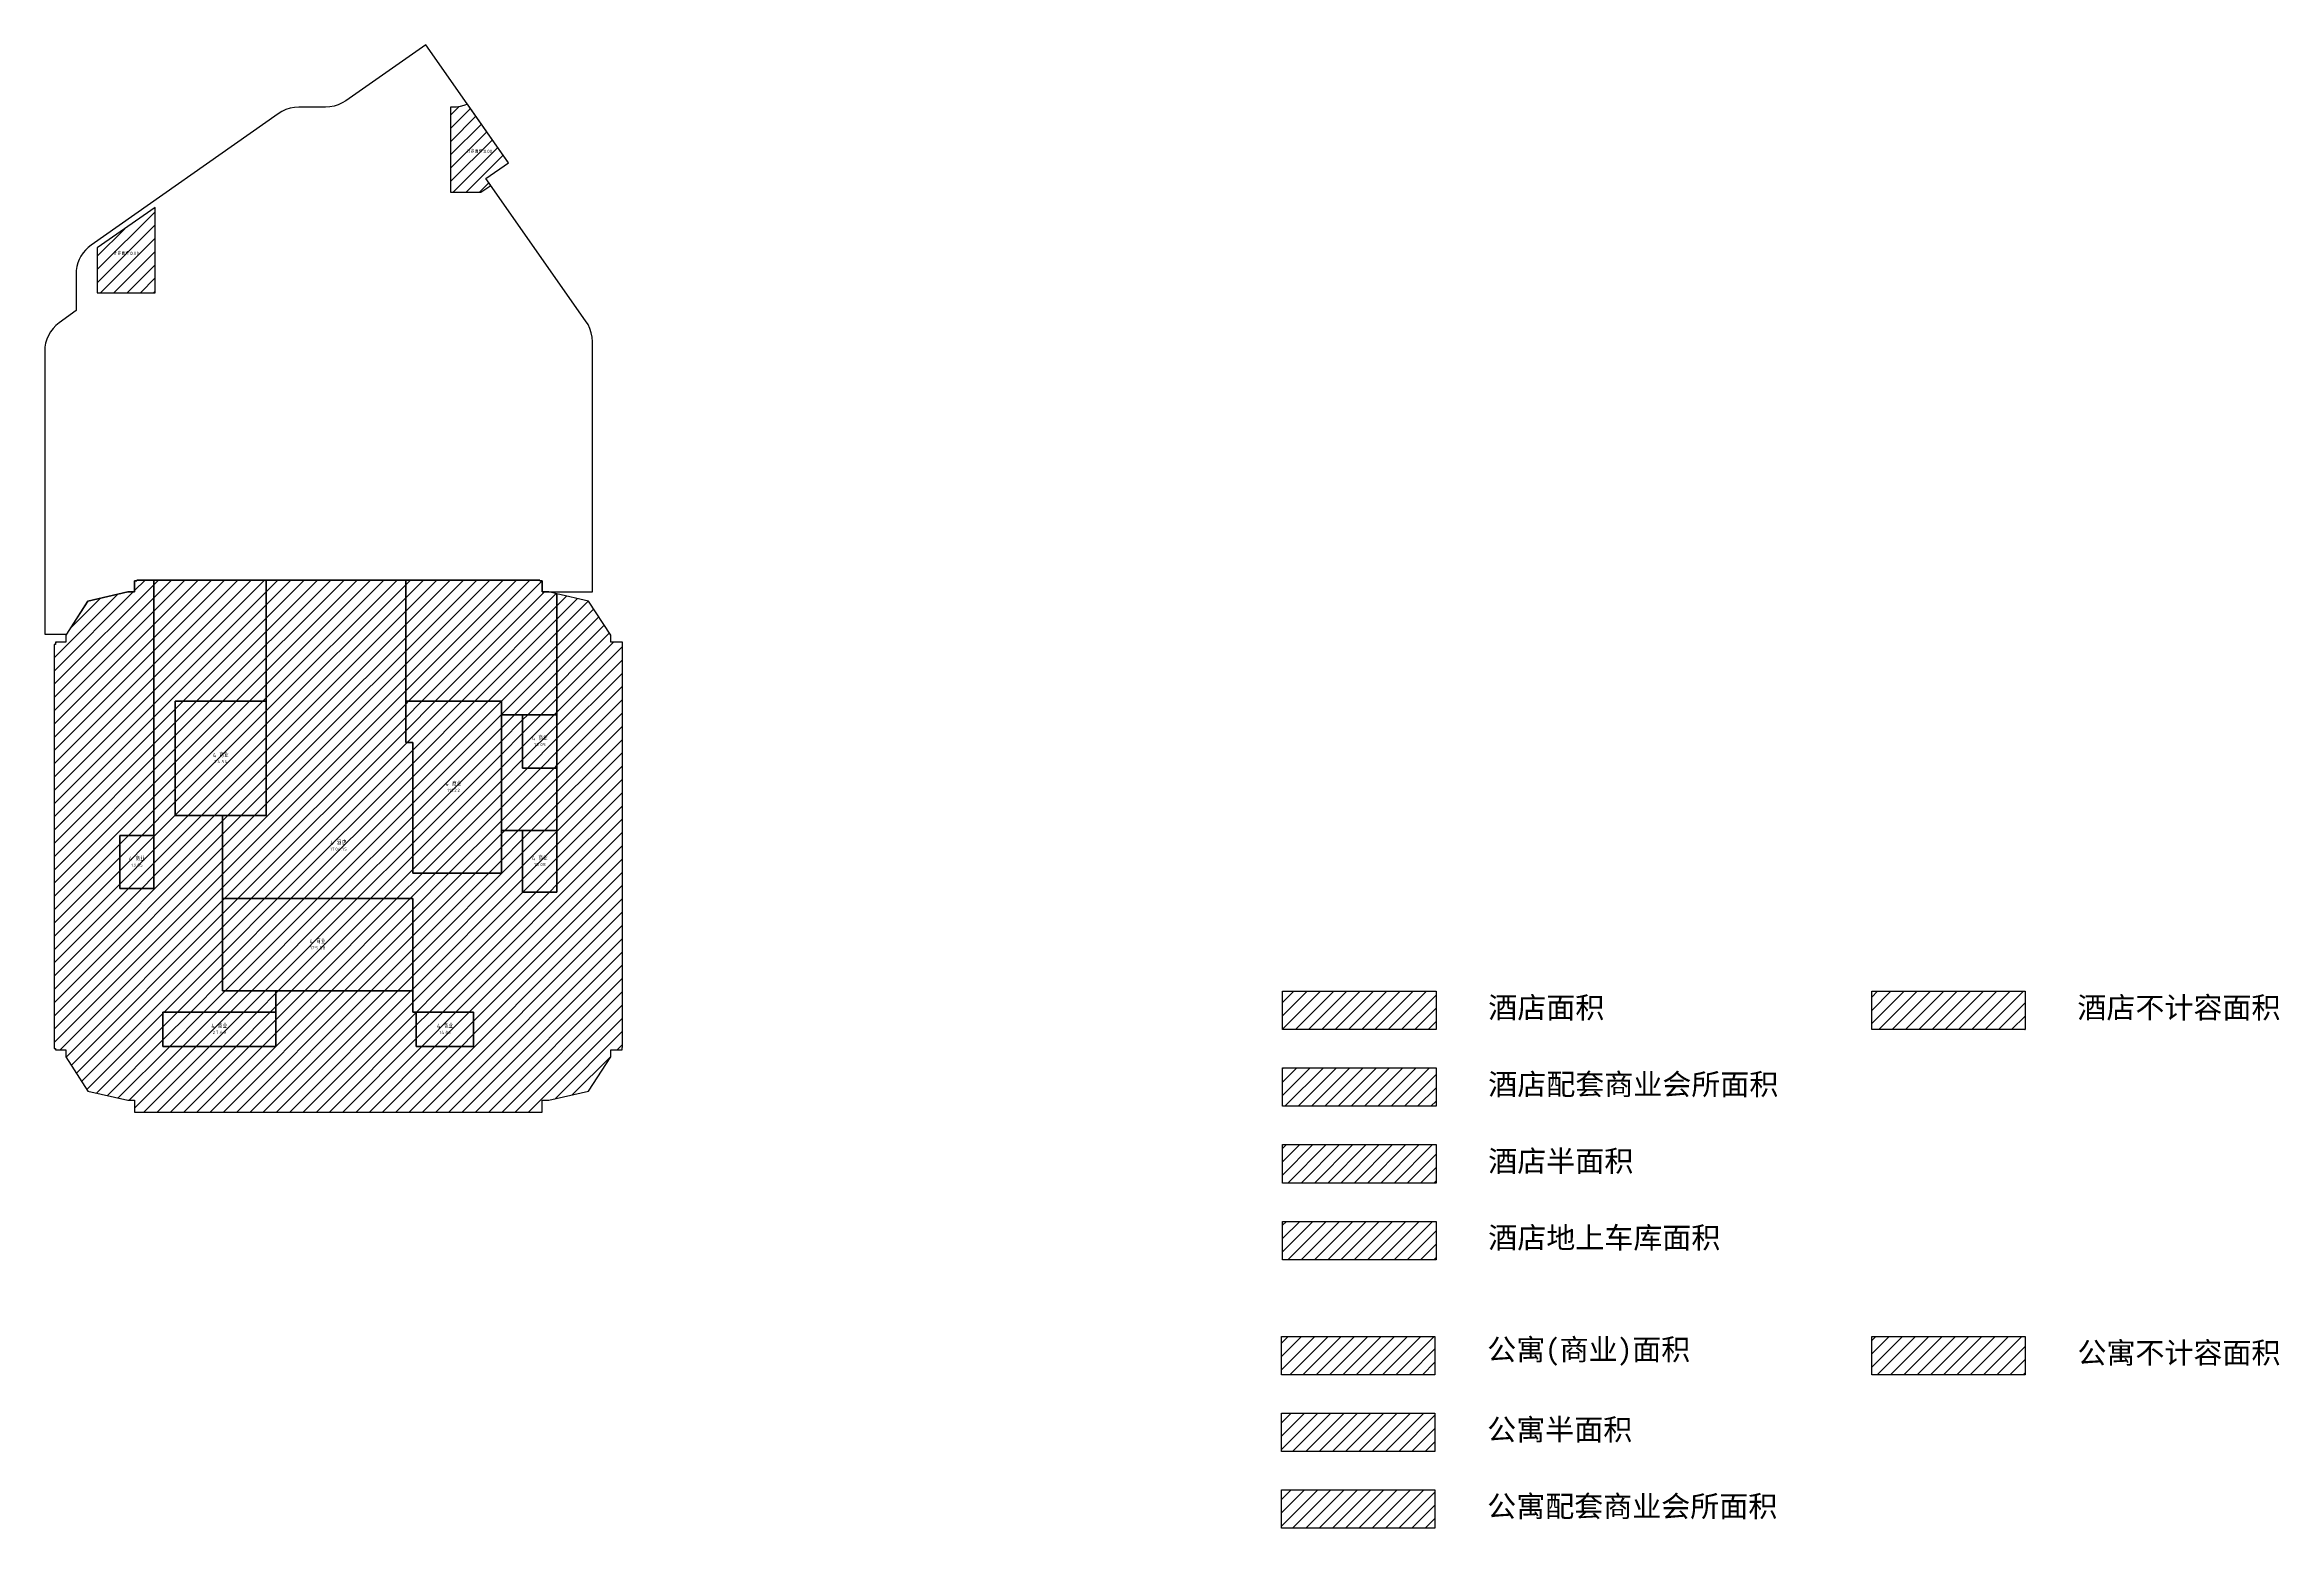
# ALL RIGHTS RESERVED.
# Model space of a CAD drawing. Header units: millimetres. Extents: x 11476074 to 24729458, y -1239991 to 2813188.
# Drawn here: x 11954962 to 12144075, y 327902 to 453395 of the extents above; entities that cross this region are included whole.
import ezdxf

# ---------------------------------------------------------------- set-up
doc = ezdxf.new("R2010")
doc.units = ezdxf.units.MM
doc.header["$LTSCALE"] = 1000
doc.layers.add('商业面积', color=1, linetype='Continuous', plot=False)
doc.layers.add('酒店面积', color=2, linetype='Continuous', plot=False)
doc.styles.get("Standard").update_dxf_attribs({"font": 'gbenor.shx', "bigfont": 'gbcbig.shx'})
pattern_1 = [(45, (0, 1008486.9), (-561.26601, 561.26601), [])]
pattern_2 = [(45, (-92.1, 998751.9), (-561.26601, 561.26601), [])]
pattern_3 = [(45, (0, 0), (-561.26601, 561.26601), [])]

# ---------------------------------------------------------------- blocks, each defined once
blk = doc.blocks.new('sk')
at = {"layer": '商业面积'}
h = blk.add_hatch(dxfattribs=at)
h.set_pattern_fill('ANSI31', color=202, scale=500)
h.set_pattern_definition(pattern_3)
h.paths.add_polyline_path([(12598347, 408113), (12586997, 408113), (12586997, 397863), (12595097, 397863), (12595097, 396713), (12596897, 396713), (12595097, 396713), (12595097, 386913), (12596897, 386913), (12595097, 386913), (12595097, 383313), (12587597, 383313), (12587597, 394363), (12586997, 394363), (12586997, 397863), (12586997, 408113), (12575196, 408113), (12575196, 397863), (12575196, 388182), (12571497, 388182), (12571497, 386469), (12571497, 381163), (12587597, 381163), (12587597, 372424), (12587597, 373363), (12587597, 371563), (12592747, 371563), (12592747, 368663), (12587897, 368663), (12587897, 371563), (12587597, 371563), (12587597, 373363), (12575997, 373363), (12575997, 371563), (12575997, 368663), (12566447, 368663), (12566447, 371563), (12575997, 371563), (12575997, 373363), (12571497, 373363), (12571497, 381163), (12571497, 386469), (12571497, 388182), (12567497, 388182), (12567497, 397863), (12575196, 397863), (12575196, 408113), (12565697, 408113), (12565697, 386513), (12565697, 382013), (12562797, 382013), (12562797, 386513), (12565697, 386513), (12565697, 408113), (12564247, 408113), (12564247, 408038), (12564047, 408038), (12564047, 407113), (12563472, 407113), (12560111, 406339), (12558247, 403438), (12558247, 402863), (12557349, 402863), (12557349, 402663), (12557247, 402663), (12557247, 368484), (12557349, 368484), (12557349, 368363), (12558247, 368363), (12558247, 367788), (12560111, 364887), (12563472, 364113), (12564047, 364113), (12564047, 363113), (12598547, 363113), (12598547, 364113), (12599122, 364113), (12602482, 364887), (12604347, 367788), (12604347, 368363), (12605323, 368363), (12605323, 368563), (12605347, 368563), (12605347, 402863), (12604347, 402863), (12604347, 403438), (12602482, 406339), (12599797, 406958), (12599797, 396713), (12599797, 392213), (12599797, 386913), (12599797, 381713), (12596897, 381713), (12596897, 386913), (12599797, 386913), (12599797, 392213), (12596897, 392213), (12596897, 396713), (12599797, 396713), (12599797, 406958), (12599122, 407113), (12598547, 407113), (12598547, 408038), (12598347, 408037)])
h = blk.add_hatch(dxfattribs=at)
h.set_pattern_fill('ANSI31', color=256, scale=500)
h.set_pattern_definition(pattern_3)
h.paths.add_polyline_path([(12587597, 381163), (12571497, 381163), (12571497, 373363), (12587597, 373363)])
h.paths.add_polyline_path([(12586997, 394363), (12587597, 394363), (12587597, 383313), (12595097, 383313), (12595097, 397863), (12586997, 397863)])
h.paths.add_polyline_path([(12575196, 397863), (12567497, 397863), (12567497, 388182), (12575196, 388182)])
h.paths.add_polyline_path([(12575997, 371563), (12566447, 371563), (12566447, 368663), (12575997, 368663)])
h.paths.add_polyline_path([(12599797, 386913), (12596897, 386913), (12596897, 381713), (12599797, 381713)])
h.paths.add_polyline_path([(12592747, 371563), (12587897, 371563), (12587897, 368663), (12592747, 368663)])
h.paths.add_polyline_path([(12599797, 396713), (12596897, 396713), (12596897, 392213), (12599797, 392213)])
h.paths.add_polyline_path([(12565697, 386513), (12562797, 386513), (12562797, 382013), (12565697, 382013)])
h = blk.add_hatch(dxfattribs=at)
h.set_pattern_fill('ANSI31', color=256, scale=500)
h.set_pattern_definition(pattern_2)
h.paths.add_polyline_path([(12661114, 344127), (12674101, 344127), (12674101, 340882), (12661114, 340882)])
h = blk.add_hatch(dxfattribs=at)
h.set_pattern_fill('ANSI31', color=223, scale=500)
h.set_pattern_definition([(45, (0, 1005241.9), (-561.26601, 561.26601), [])])
h.paths.add_polyline_path([(12711063, 344127), (12724049, 344127), (12724049, 340882), (12711063, 340882)])
h = blk.add_hatch(dxfattribs=at)
h.set_pattern_fill('ANSI31', color=6, scale=500)
h.set_pattern_definition(pattern_2)
h.paths.add_polyline_path([(12661114, 337637), (12674101, 337637), (12674101, 334392), (12661114, 334392)])
h = blk.add_hatch(dxfattribs=at)
h.set_pattern_fill('ANSI31', color=202, scale=500)
h.set_pattern_definition([(45, (-92.1, 992261.9), (-561.26601, 561.26601), [])])
h.paths.add_polyline_path([(12661114, 331147), (12674101, 331147), (12674101, 327902), (12661114, 327902)])
at = {"layer": '酒店面积'}
h = blk.add_hatch(dxfattribs=at)
h.set_pattern_fill('ANSI31', color=142, scale=500)
h.set_pattern_definition(pattern_3)
h.paths.add_polyline_path([(12565789, 439613), (12560897, 436201), (12560897, 432413), (12565797, 432413)])
h.paths.add_polyline_path([(12590797, 448113), (12590797, 440913), (12593362, 440913), (12594192, 441495), (12593789, 442070), (12595699, 443409), (12592222, 448366), (12591922, 448253), (12591611, 448173), (12591294, 448126)])
h = blk.add_hatch(dxfattribs=at)
h.set_pattern_fill('ANSI31', color=2, scale=500)
h.set_pattern_definition(pattern_1)
h.paths.add_polyline_path([(12661206, 373332), (12674193, 373332), (12674193, 370087), (12661206, 370087)])
h = blk.add_hatch(dxfattribs=at)
h.set_pattern_fill('ANSI31', color=142, scale=500)
h.set_pattern_definition(pattern_1)
h.paths.add_polyline_path([(12711063, 373332), (12724049, 373332), (12724049, 370087), (12711063, 370087)])
h = blk.add_hatch(dxfattribs=at)
h.set_pattern_fill('ANSI31', color=30, scale=500)
h.set_pattern_definition(pattern_1)
h.paths.add_polyline_path([(12661206, 366842), (12674193, 366842), (12674193, 363597), (12661206, 363597)])
h = blk.add_hatch(dxfattribs=at)
h.set_pattern_fill('ANSI31', color=3, scale=500)
h.set_pattern_definition(pattern_1)
h.paths.add_polyline_path([(12661206, 360352), (12674193, 360352), (12674193, 357107), (12661206, 357107)])
h = blk.add_hatch(dxfattribs=at)
h.set_pattern_fill('ANSI31', color=96, scale=500)
h.set_pattern_definition([(45, (0, 1001996.9), (-561.26601, 561.26601), [])])
h.paths.add_polyline_path([(12661206, 353862), (12674193, 353862), (12674193, 350617), (12661206, 350617)])
at = {"color": 17}
blk.add_lwpolyline([(12577963, 448113), (12577590, 448090), (12577223, 448020), (12576867, 447906), (12576528, 447748), (12576211, 447549), (12560375, 436445), (12560123, 436248), (12559894, 436025), (12559690, 435779), (12559513, 435513), (12559365, 435230), (12559249, 434932), (12559165, 434624), (12559114, 434308), (12559097, 433989), (12559097, 430913), (12557669, 429863), (12557399, 429639), (12557157, 429385), (12556946, 429104), (12556770, 428800), (12556630, 428479), (12556529, 428142), (12556467, 427797), (12556447, 427446), (12556447, 403538), (12558311, 403538), (12560111, 406339), (12563472, 407113), (12564047, 407113), (12564047, 408038), (12564247, 408038), (12564247, 408113), (12598347, 408113), (12598347, 408038), (12598547, 408038), (12598547, 407113), (12602797, 407113), (12602797, 428275), (12602773, 428650), (12602703, 429019), (12602588, 429376), (12602429, 429715), (12602228, 430033), (12593788, 442069), (12595699, 443409), (12588696, 453395), (12581940, 448657), (12581627, 448465), (12581293, 448313), (12580944, 448203), (12580583, 448136), (12580217, 448113)], close=True, dxfattribs=at)
at = {"layer": '商业面积', "color": 202}
for points in [[(12598347, 408113), (12586997, 408113), (12586997, 397863), (12595097, 397863), (12595097, 396713), (12596897, 396713), (12595097, 396713), (12595097, 386913), (12596897, 386913), (12595097, 386913), (12595097, 383313), (12587597, 383313), (12587597, 394363), (12586997, 394363), (12586997, 397863), (12586997, 408113), (12575196, 408113), (12575196, 397863), (12575196, 388182), (12571497, 388182), (12571497, 386469), (12571497, 381163), (12587597, 381163), (12587597, 372424), (12587597, 373363), (12587597, 371563), (12592747, 371563), (12592747, 368663), (12587897, 368663), (12587897, 371563), (12587597, 371563), (12587597, 373363), (12575997, 373363), (12575997, 371563), (12575997, 368663), (12566447, 368663), (12566447, 371563), (12575997, 371563), (12575997, 373363), (12571497, 373363), (12571497, 381163), (12571497, 386469), (12571497, 388182), (12567497, 388182), (12567497, 397863), (12575196, 397863), (12575196, 408113), (12565697, 408113), (12565697, 386513), (12565697, 382013), (12562797, 382013), (12562797, 386513), (12565697, 386513), (12565697, 408113), (12564247, 408113), (12564247, 408038), (12564047, 408038), (12564047, 407113), (12563472, 407113), (12560111, 406339), (12558247, 403438), (12558247, 402863), (12557349, 402863), (12557349, 402663), (12557247, 402663), (12557247, 368484), (12557349, 368484), (12557349, 368363), (12558247, 368363), (12558247, 367788), (12560111, 364887), (12563472, 364113), (12564047, 364113), (12564047, 363113), (12598547, 363113), (12598547, 364113), (12599122, 364113), (12602482, 364887), (12604347, 367788), (12604347, 368363), (12605323, 368363), (12605323, 368563), (12605347, 368563), (12605347, 402863), (12604347, 402863), (12604347, 403438), (12602482, 406339), (12599797, 406958), (12599797, 396713), (12599797, 392213), (12599797, 386913), (12599797, 381713), (12596897, 381713), (12596897, 386913), (12599797, 386913), (12599797, 392213), (12596897, 392213), (12596897, 396713), (12599797, 396713), (12599797, 406958), (12599122, 407113), (12598547, 407113), (12598547, 408038), (12598347, 408037)], [(12661114, 331147), (12674101, 331147), (12674101, 327902), (12661114, 327902)]]:
    blk.add_lwpolyline(points, close=True, dxfattribs=at)
at = {"layer": '商业面积', "color": 1}
for points in [[(12575196, 397863), (12567497, 397863), (12567497, 388182), (12575196, 388182)], [(12586997, 394363), (12587597, 394363), (12587597, 383313), (12595097, 383313), (12595097, 397863), (12586997, 397863)], [(12599797, 396713), (12596897, 396713), (12596897, 392213), (12599797, 392213)], [(12565697, 386513), (12562797, 386513), (12562797, 382013), (12565697, 382013)], [(12599797, 386913), (12596897, 386913), (12596897, 381713), (12599797, 381713)], [(12587597, 381163), (12571497, 381163), (12571497, 373363), (12587597, 373363)], [(12575997, 371563), (12566447, 371563), (12566447, 368663), (12575997, 368663)], [(12592747, 371563), (12587897, 371563), (12587897, 368663), (12592747, 368663)]]:
    blk.add_lwpolyline(points, close=True, dxfattribs=at)
at = {"layer": '商业面积'}
blk.add_lwpolyline([(12661114, 344127), (12674101, 344127), (12674101, 340882), (12661114, 340882)], close=True, dxfattribs=at)
at = {"layer": '商业面积', "color": 223}
blk.add_lwpolyline([(12711063, 344127), (12724049, 344127), (12724049, 340882), (12711063, 340882)], close=True, dxfattribs=at)
at = {"layer": '商业面积', "color": 6}
blk.add_lwpolyline([(12661114, 337637), (12674101, 337637), (12674101, 334392), (12661114, 334392)], close=True, dxfattribs=at)
at = {"layer": '酒店面积', "color": 142}
for points in [[(12590797, 448113), (12590797, 440913), (12593362, 440913), (12594192, 441495), (12593789, 442070), (12595699, 443409), (12592222, 448366), (12591922, 448253), (12591611, 448173), (12591294, 448126)], [(12565789, 439613), (12560897, 436201), (12560897, 432413), (12565797, 432413)], [(12711063, 373332), (12724049, 373332), (12724049, 370087), (12711063, 370087)]]:
    blk.add_lwpolyline(points, close=True, dxfattribs=at)
at = {"layer": '酒店面积', "color": 2}
blk.add_lwpolyline([(12661206, 373332), (12674193, 373332), (12674193, 370087), (12661206, 370087)], close=True, dxfattribs=at)
at = {"layer": '酒店面积', "color": 30}
blk.add_lwpolyline([(12661206, 366842), (12674193, 366842), (12674193, 363597), (12661206, 363597)], close=True, dxfattribs=at)
at = {"layer": '酒店面积', "color": 3}
blk.add_lwpolyline([(12661206, 360352), (12674193, 360352), (12674193, 357107), (12661206, 357107)], close=True, dxfattribs=at)
at = {"layer": '酒店面积', "color": 96}
blk.add_lwpolyline([(12661206, 353862), (12674193, 353862), (12674193, 350617), (12661206, 350617)], close=True, dxfattribs=at)
at = {"color": 7, "attachment_point": 7}
for s, insert, char_height in [('计', (12592194, 444240), 270), ('容', (12592519, 444240), 270), ('面', (12592871, 444240), 270), ('积', (12593184, 444240), 270), ('：', (12593505, 444240), 270), ('0', (12593603, 444240), 270), ('0', (12593903, 444240), 270), ('0', (12594128, 444240), 270), ('.', (12593828, 444240), 270), ('计', (12562293, 435613, 20), 270), ('容', (12562618, 435613, 20), 270), ('面', (12562969, 435613, 20), 270), ('积', (12563283, 435613, 20), 270), ('：', (12563604, 435613, 20), 270), ('0', (12563702, 435613, 20), 270), ('.', (12563927, 435613, 20), 270), ('0', (12564002, 435613, 20), 270), ('0', (12564227, 435613, 20), 270), ('4', (12570670, 393123, -4000), 360), ('商', (12571237, 393123, -4000), 360), ('业', (12571645, 393123, -4000), 360), ('4', (12597670, 394563, -4000), 360), ('1', (12597872, 394063, -4000), 270), ('3', (12598047, 394063, -4000), 270), ('商', (12598237, 394563, -4000), 360), ('.', (12598322, 394063, -4000), 270), ('0', (12598397, 394063, -4000), 270), ('5', (12598622, 394063, -4000), 270), ('业', (12598645, 394563, -4000), 360), ('7', (12570796, 392623, -4000), 270), ('4', (12571071, 392623, -4000), 270), ('.', (12571346, 392623, -4000), 270), ('5', (12571421, 392623, -4000), 270), ('4', (12571696, 392623, -4000), 270), ('4', (12590370, 390688, -4000), 360), ('1', (12590509, 390188, -4000), 270), ('1', (12590684, 390188, -4000), 270), ('1', (12590859, 390188, -4000), 270), ('商', (12590937, 390688, -4000), 360), ('.', (12591034, 390188, -4000), 270), ('2', (12591109, 390188, -4000), 270), ('业', (12591345, 390688, -4000), 360), ('2', (12591384, 390188, -4000), 270), ('4', (12580623, 385713), 360), ('酒', (12581190, 385713), 360), ('店', (12581611, 385713), 360), ('4', (12563570, 384363, -4000), 360), ('1', (12563772, 383863, -4000), 270), ('3', (12563947, 383863, -4000), 270), ('商', (12564137, 384363, -4000), 360), ('.', (12564222, 383863, -4000), 270), ('0', (12564297, 383863, -4000), 270), ('5', (12564522, 383863, -4000), 270), ('业', (12564545, 384363, -4000), 360), ('1', (12580597, 385213), 270), ('7', (12580772, 385213), 270), ('0', (12581047, 385213), 270), ('4', (12581272, 385213), 270), ('.', (12581547, 385213), 270), ('1', (12581622, 385213), 270), ('5', (12581797, 385213), 270), ('4', (12597670, 384413, -4000), 360), ('1', (12597872, 383913, -4000), 270), ('5', (12598047, 383913, -4000), 270), ('商', (12598237, 384413, -4000), 360), ('.', (12598322, 383913, -4000), 270), ('0', (12598397, 383913, -4000), 270), ('8', (12598622, 383913, -4000), 270), ('业', (12598645, 384413, -4000), 360), ('4', (12578870, 377363, -4000), 360), ('1', (12578909, 376863, -4000), 270), ('2', (12579084, 376863, -4000), 270), ('5', (12579359, 376863, -4000), 270), ('商', (12579437, 377363, -4000), 360), ('.', (12579634, 376863, -4000), 270), ('5', (12579709, 376863, -4000), 270), ('业', (12579845, 377363, -4000), 360), ('8', (12579984, 376863, -4000), 270), ('4', (12570545, 370213, -4000), 360), ('2', (12570672, 369713, -4000), 270), ('7', (12570947, 369713, -4000), 270), ('商', (12571112, 370213, -4000), 360), ('.', (12571222, 369713, -4000), 270), ('6', (12571297, 369713, -4000), 270), ('业', (12571520, 370213, -4000), 360), ('9', (12571572, 369713, -4000), 270), ('4', (12589645, 370213, -4000), 360), ('1', (12589847, 369713, -4000), 270), ('4', (12590022, 369713, -4000), 270), ('商', (12590212, 370213, -4000), 360), ('.', (12590297, 369713, -4000), 270), ('0', (12590372, 369713, -4000), 270), ('6', (12590597, 369713, -4000), 270), ('业', (12590620, 370213, -4000), 360)]:
    blk.add_mtext(s, dxfattribs=dict(at, insert=insert, char_height=char_height))
at = {"layer": '商业面积', "insert": (12678522, 341645), "char_height": 1800, "attachment_point": 7}
blk.add_mtext('{\\fSimSun|b0|i0|c134|p2;公寓(商业)面积}', dxfattribs=at)
at = {"layer": '商业面积', "color": 223, "insert": (12728471, 341645), "char_height": 1800, "attachment_point": 7}
blk.add_mtext('{\\fSimSun|b0|i0|c134|p2;公寓不计容面积}', dxfattribs=at)
at = {"layer": '商业面积', "color": 6, "insert": (12678522, 335155), "char_height": 1800, "attachment_point": 7}
blk.add_mtext('{\\fSimSun|b0|i0|c134|p2;公寓半面积}', dxfattribs=at)
at = {"layer": '商业面积', "color": 202, "insert": (12678522, 328666), "char_height": 1800, "attachment_point": 7}
blk.add_mtext('{\\fSimSun|b0|i0|c134|p2;公寓配套商业会所面积}', dxfattribs=at)
at = {"layer": '酒店面积', "color": 2, "insert": (12678614, 370850), "char_height": 1800, "attachment_point": 7}
blk.add_mtext('{\\fSimSun|b0|i0|c134|p2;酒店面积}', dxfattribs=at)
at = {"layer": '酒店面积', "color": 142, "insert": (12728471, 370850), "char_height": 1800, "attachment_point": 7}
blk.add_mtext('{\\fSimSun|b0|i0|c134|p2;酒店不计容面积}', dxfattribs=at)
at = {"layer": '酒店面积', "color": 30, "insert": (12678614, 364360), "char_height": 1800, "attachment_point": 7}
blk.add_mtext('{\\fSimSun|b0|i0|c134|p2;酒店配套商业会所面积}', dxfattribs=at)
at = {"layer": '酒店面积', "color": 3, "insert": (12678614, 357870), "char_height": 1800, "attachment_point": 7}
blk.add_mtext('{\\fSimSun|b0|i0|c134|p2;酒店半面积}', dxfattribs=at)
at = {"layer": '酒店面积', "color": 96, "insert": (12678614, 351380), "char_height": 1800, "attachment_point": 7}
blk.add_mtext('{\\fSimSun|b0|i0|c134|p2;酒店地上车库面积}', dxfattribs=at)

msp = doc.modelspace()

# ---------------------------------------------------------------- block references
msp.add_blockref('sk', (-601484.3, 0))

doc.saveas('drawing.dxf')
